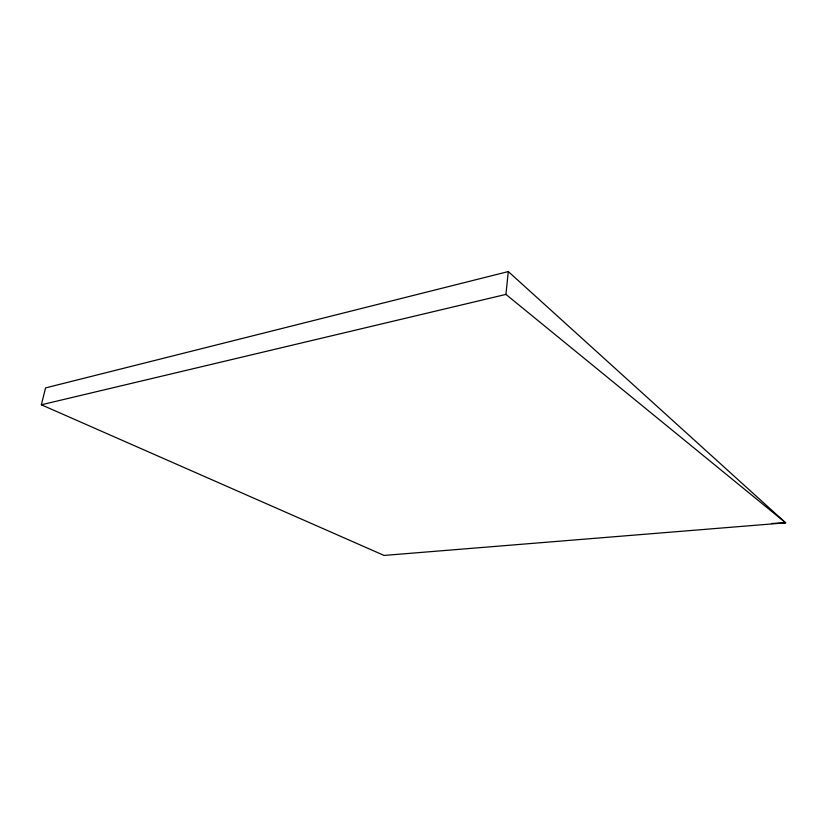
<?xml version="1.0" encoding="UTF-8"?>
<svg xmlns="http://www.w3.org/2000/svg" width="827" height="827" viewBox="0 0 827 827"><rect width="100%" height="100%" fill="white"/><g stroke="black" fill="none" stroke-linecap="round" stroke-linejoin="round"><path stroke-width="1.24" d="M771.632 523.491L785.65 522.809L505.938 294.402L508.295 271.566L45.557 387.915L41.35 404.785L384.09 555.434L785.65 522.809L508.295 271.566M41.35 404.785L505.938 294.402"/></g></svg>
